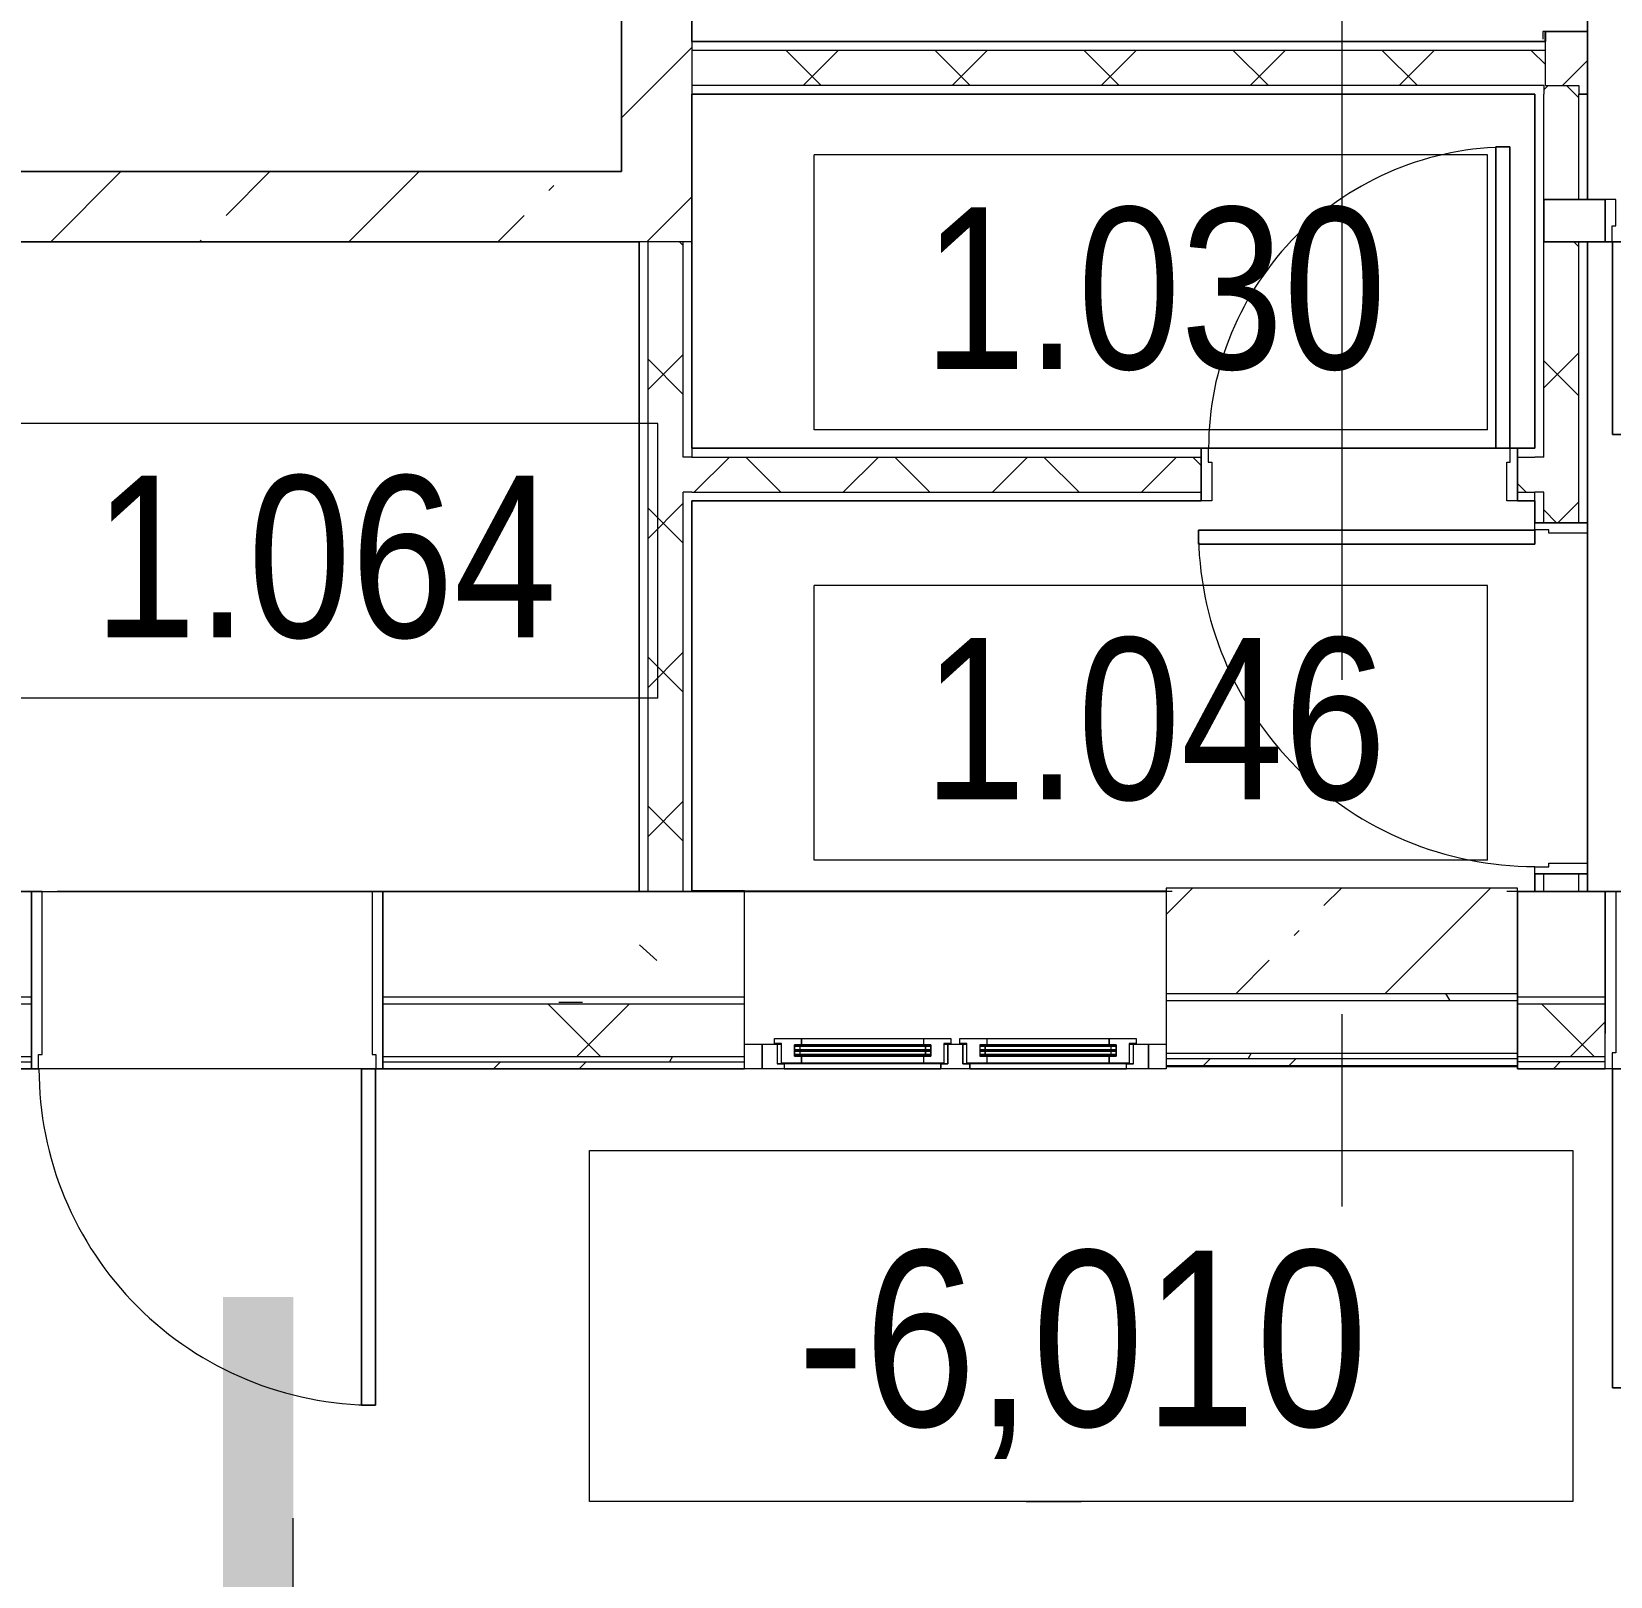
# Model space of a CAD drawing. Header units: millimetres. Extents: x 46431 to 216095, y -43515 to 31605.
# Drawn here: x 106602 to 111097, y -33334 to -28934 of the extents above; entities that cross this region are included whole.
import ezdxf

# ---------------------------------------------------------------- set-up
doc = ezdxf.new("R2010")
doc.units = ezdxf.units.MM
doc.linetypes.add('Осевые', pattern=[6350, 1270, -952.5, 3175, -952.5])
for name, color, linetype, lineweight in [('Высотные отметки', 7, 'Continuous', 9), ('Двери', 7, 'Continuous', 9), ('Каркас_Импост', 7, 'Continuous', 9), ('Марки помещений', 7, 'Continuous', 9), ('Общие ребра', 7, 'Continuous', 9), ('Окна', 7, 'Continuous', 9), ('Окна-1', 7, 'Continuous', 18), ('Оси-2', 7, 'Осевые', 9), ('Остекление', 7, 'Continuous', 9), ('Панель', 7, 'Continuous', 9), ('Перекрытия', 7, 'Continuous', 9), ('Разрезы', 7, 'Continuous', 9), ('Стены', 7, 'Continuous', 9), ('Стены-1', 7, 'Continuous', 18), ('Штриховка разреза-3', 7, 'Continuous', 9)]:
    doc.layers.add(name, color=color, linetype=linetype, lineweight=lineweight)
doc.layers.add('Окна-2', color=7, linetype='Continuous', lineweight=9, true_color=0x804000)
doc.styles.add('Arial Narrow', font='Arial Narrow.ttf', dxfattribs={"height": 500})
doc.styles.add('Arial Narrow_1', font='Arial Narrow.ttf', dxfattribs={"height": 460})
pattern_1 = [(50, (0, 0), (1457.472, -127.512), [152.4, -1676.4]), (355, (0, 0), (-281.942, 1528.454), [121.92, -1341.12]), (100.451, (121.5, -10.6), (1175.541, 1400.933), [129.52, -1424.721]), (46.184, (0, 406.4), (2168.632, -336.342), [228.6, -2514.6]), (96.636, (180.7, 378.4), (1899.22, 1979.42), [194.28, -2137.08]), (351.184, (0, 406.4), (1899.24, 1979.402), [182.88, -2011.68]), (21, (203.2, 304.8), (1212.915, -818.121), [152.4, -1676.4]), (326, (203.2, 304.8), (494.417, 1473.504), [121.92, -1341.12]), (71.451, (304.3, 236.6), (1707.337, 655.37), [129.52, -1424.721]), (37.5, (0, 0), (24.7094, 676.4402), [67.056, -1257.808, 67.056, -1294.384, -1346.2]), (37.5, (0, 0), (24.7094, 676.4402), [-2686.304, 67.056, -1279.144]), (7.5, (0, 0), (534.5577, 801.4443), [67.056, -709.168, 67.056, -1227.328, -513.08]), (7.5, (0, 0), (534.5577, 801.4443), [-2070.608, 67.056, -446.024]), (327.5, (-453.14, 0), (1084.7275, -45.8312), [67.056, -440.944, 67.056, -1517.904, -2103.12]), (327.5, (-453.14, 0), (1084.7275, -45.8312), [-2092.96, 67.056, -2036.064]), (317.5, (-656.3, 0), (1185.035, 203.4135), [67.056, -593.344, 67.056, -985.52, -1493.52]), (317.5, (-656.3, 0), (1185.035, 203.4135), [-1712.976, 67.056, -1426.464])]
pattern_2 = [(45, (0, 0), (-502.8943, 502.8943), []), (45, (0, 762), (-502.8943, 502.8943), [])]
pattern_3 = [(0, (0, 0), (812.8, 203.2), [67.056, -542.544, 67.056, -542.544, -3251.2]), (0, (0, 0), (812.8, 203.2), [-1219.2, 67.056, -1152.144, 67.056, -542.544, -1422.4]), (0, (0, 0), (812.8, 203.2), [-3048, 67.056, -339.344, 67.056, -948.944]), (120, (304.8, 101.6), (-582.37636, 602.30545), [67.056, -542.544, 67.056, -542.544, -3251.2]), (120, (304.8, 101.6), (-582.37636, 602.30545), [-1219.2, 67.056, -1152.144, 67.056, -542.544, -1422.4]), (120, (304.8, 101.6), (-582.37636, 602.30545), [-3048, 67.056, -339.344, 67.056, -948.944]), (240, (406.4, 508), (-230.42364, -805.50545), [67.056, -542.544, 67.056, -542.544, -3251.2]), (240, (406.4, 508), (-230.42364, -805.50545), [-1219.2, 67.056, -1152.144, 67.056, -542.544, -1422.4]), (240, (406.4, 508), (-230.42364, -805.50545), [-3048, 67.056, -339.344, 67.056, -948.944])]
pattern_4 = [(45, (0, 0), (-707.107, 707.107), []), (135, (0, 0), (-707.107, -707.107), [])]
pattern_5 = [(45, (0, 0), (-424.264, 424.264), [600, -100, 20, -100]), (45, (0, 424), (-424.264, 424.264), [])]
pattern_6 = [(45, (0, 0), (-212.132, 212.132), []), (135, (0, 0), (-212.132, -212.132), [])]

# ---------------------------------------------------------------- blocks, each defined once
blk = doc.blocks.new('Дверь - Полуторная_001 - ДВ20_21-15-7172222-План 1-го этажа на отм_ -6_000')
at = {"layer": 'Двери'}
for p, q in [((-684, 969), (-729, 969)), ((-729, 969), (-729, 60)), ((-684, 60), (-684, 969)), ((684, 60), (684, 609)), ((684, 609), (729, 609)), ((729, 609), (729, 60)), ((-729, 60), (-684, 60)), ((729, 60), (684, 60))]:
    blk.add_line(p, q, dxfattribs=at)
for centre, radius, start, end in [((-729, 60), 909, 360, 90), ((729, 60), 549, 90, 180)]:
    blk.add_arc(centre, radius, start, end, dxfattribs=at)
at = {"layer": 'Каркас_Импост'}
for p, q in [((-730, 60), (-750, 60)), ((-750, 60), (-750, -60)), ((-730, 15), (-730, 60)), ((750, 60), (730, 60)), ((730, 60), (730, 15)), ((750, -60), (750, 60)), ((-720, 15), (-730, 15)), ((-720, -60), (-720, 15)), ((730, 15), (720, 15)), ((720, 15), (720, -60)), ((-750, -60), (-720, -60)), ((720, -60), (750, -60))]:
    blk.add_line(p, q, dxfattribs=at)
at = {"layer": 'Панель'}
for p, q in [((-729, 969), (-684, 969)), ((-729, 60), (-729, 969)), ((-684, 969), (-684, 60)), ((684, 609), (684, 60)), ((729, 609), (684, 609)), ((729, 60), (729, 609)), ((-684, 60), (-729, 60)), ((684, 60), (729, 60))]:
    blk.add_line(p, q, dxfattribs=at)
blk = doc.blocks.new('Дверь - Однопольная_наруж__стемалит - ДН7_21х10-8082679-План 1-го этажа на отм_ -6_000')
at = {"layer": 'Двери'}
for p, q in [((-439, 1210.5), (-479, 1210.5)), ((-479, 1210.5), (-479, 252.5)), ((-439, 252.5), (-439, 1210.5)), ((-479, 252.5), (-439, 252.5))]:
    blk.add_line(p, q, dxfattribs=at)
blk.add_arc((-479, 252.5), 958, 360, 90, dxfattribs=at)
at = {"layer": 'Каркас_Импост'}
for p, q in [((-480, 252.5), (-500, 252.5)), ((-500, 252.5), (-500, -252.5)), ((-480, 212.5), (-480, 252.5)), ((500, 252.5), (480, 252.5)), ((480, 252.5), (480, 212.5)), ((500, -252.5), (500, 252.5)), ((-470, 212.5), (-480, 212.5)), ((-470, -252.5), (-470, 212.5)), ((480, 212.5), (470, 212.5)), ((470, 212.5), (470, -252.5)), ((-500, -252.5), (-470, -252.5)), ((470, -252.5), (500, -252.5))]:
    blk.add_line(p, q, dxfattribs=at)
at = {"layer": 'Панель'}
for p, q in [((-479, 1210.5), (-439, 1210.5)), ((-479, 252.5), (-479, 1210.5)), ((-439, 1210.5), (-439, 252.5)), ((-439, 252.5), (-479, 252.5))]:
    blk.add_line(p, q, dxfattribs=at)
blk = doc.blocks.new('Окно 2-Распашное - Один переплет с многокамерным стеклопакетом - 30674-99 - ОК-1 1200-1800-8276976-План 1-го этажа на отм_ -6_000')
at = {"layer": 'Каркас_Импост'}
for p, q in [((-515, -166.5), (-438, -166.5)), ((-515, -180.5), (-515, -166.5)), ((-438, -166.5), (-438, -184.5)), ((-438, -184.5), (-438, -166.5)), ((-438, -166.5), (-90, -166.5)), ((-90, -166.5), (-13, -166.5)), ((-90, -184.5), (-90, -166.5)), ((-90, -184.5), (-90, -166.5)), ((-13, -166.5), (-13, -180.5)), ((13, -166.5), (90, -166.5)), ((13, -180.5), (13, -166.5)), ((90, -166.5), (90, -184.5)), ((90, -166.5), (90, -184.5)), ((90, -166.5), (438, -166.5)), ((438, -166.5), (515, -166.5)), ((438, -184.5), (438, -166.5)), ((438, -166.5), (438, -184.5)), ((515, -166.5), (515, -180.5)), ((-550, -182.5), (-507, -182.5)), ((-550, -252.5), (-550, -182.5)), ((-495, -180.5), (-515, -180.5)), ((-507, -182.5), (-507, -238.5)), ((-495, -182.5), (-507, -182.5)), ((-507, -182.5), (-507, -238.5)), ((-495, -236.5), (-495, -180.5)), ((-438, -184.5), (-458, -184.5)), ((-458, -184.5), (-458, -216.5)), ((-458, -216.5), (-458, -184.5)), ((-458, -184.5), (-70, -184.5)), ((-458, -216.5), (-438, -216.5)), ((-70, -216.5), (-458, -216.5)), ((-90, -184.5), (-438, -184.5)), ((-438, -216.5), (-438, -236.5)), ((-438, -216.5), (-90, -216.5)), ((-438, -236.5), (-438, -216.5)), ((-70, -184.5), (-90, -184.5)), ((-90, -216.5), (-70, -216.5)), ((-90, -236.5), (-90, -216.5)), ((-90, -236.5), (-90, -216.5)), ((-70, -216.5), (-70, -184.5)), ((-70, -216.5), (-70, -184.5)), ((-33, -180.5), (-33, -236.5)), ((-13, -180.5), (-33, -180.5)), ((-21, -182.5), (-33, -182.5)), ((-21, -182.5), (21, -182.5)), ((-21, -238.5), (-21, -182.5)), ((-21, -182.5), (-21, -238.5)), ((33, -180.5), (13, -180.5)), ((21, -182.5), (21, -238.5)), ((33, -182.5), (21, -182.5)), ((21, -238.5), (21, -182.5)), ((33, -236.5), (33, -180.5)), ((70, -184.5), (70, -216.5)), ((90, -184.5), (70, -184.5)), ((70, -184.5), (70, -216.5)), ((70, -184.5), (458, -184.5)), ((70, -216.5), (90, -216.5)), ((458, -216.5), (70, -216.5)), ((438, -184.5), (90, -184.5)), ((90, -216.5), (90, -236.5)), ((90, -216.5), (90, -236.5)), ((90, -216.5), (438, -216.5)), ((458, -184.5), (438, -184.5)), ((438, -216.5), (458, -216.5)), ((438, -236.5), (438, -216.5)), ((438, -216.5), (438, -236.5)), ((458, -216.5), (458, -184.5)), ((458, -184.5), (458, -216.5)), ((495, -180.5), (495, -236.5)), ((515, -180.5), (495, -180.5)), ((507, -182.5), (495, -182.5)), ((507, -182.5), (550, -182.5)), ((507, -238.5), (507, -182.5)), ((507, -238.5), (507, -182.5)), ((550, -182.5), (550, -252.5)), ((-487, -252.5), (-550, -252.5)), ((-507, -238.5), (-487, -238.5)), ((-21, -238.5), (-507, -238.5)), ((-438, -236.5), (-495, -236.5)), ((-487, -238.5), (-487, -252.5)), ((-41, -238.5), (-487, -238.5)), ((-487, -238.5), (-487, -252.5)), ((-487, -252.5), (-41, -252.5)), ((-90, -236.5), (-438, -236.5)), ((-33, -236.5), (-90, -236.5)), ((-41, -238.5), (-21, -238.5)), ((-41, -252.5), (-41, -238.5)), ((-41, -238.5), (-41, -252.5)), ((41, -252.5), (-41, -252.5)), ((21, -238.5), (41, -238.5)), ((507, -238.5), (21, -238.5)), ((90, -236.5), (33, -236.5)), ((41, -238.5), (41, -252.5)), ((487, -238.5), (41, -238.5)), ((41, -252.5), (41, -238.5)), ((41, -252.5), (487, -252.5)), ((438, -236.5), (90, -236.5)), ((495, -236.5), (438, -236.5)), ((487, -238.5), (507, -238.5)), ((487, -252.5), (487, -238.5)), ((487, -252.5), (487, -238.5)), ((550, -252.5), (487, -252.5))]:
    blk.add_line(p, q, dxfattribs=at)
at = {"layer": 'Окна'}
for p, q in [((-443, -188.5), (-443, -198.5)), ((-443, -188.5), (-85, -188.5)), ((-85, -198.5), (-443, -198.5)), ((-443, -202.5), (-443, -212.5)), ((-443, -202.5), (-85, -202.5)), ((-85, -212.5), (-443, -212.5)), ((-85, -188.5), (-85, -198.5)), ((-85, -202.5), (-85, -212.5)), ((443, -188.5), (85, -188.5)), ((85, -188.5), (85, -198.5)), ((85, -198.5), (443, -198.5)), ((443, -202.5), (85, -202.5)), ((85, -202.5), (85, -212.5)), ((85, -212.5), (443, -212.5)), ((443, -188.5), (443, -198.5)), ((443, -202.5), (443, -212.5)), ((-437.6, -252.5), (-487, -252.5)), ((-487, -252.5), (-474.6, -252.5)), ((-53.3, -252.5), (-41, -252.5)), ((53.3, -252.5), (41, -252.5)), ((438.2, -252.5), (487, -252.5)), ((487, -252.5), (474.8, -252.5))]:
    blk.add_line(p, q, dxfattribs=at)
at = {"layer": 'Окна-1'}
for p, q in [((-458, -188.5), (-443, -188.5)), ((-458, -198.5), (-458, -188.5)), ((-443, -198.5), (-458, -198.5)), ((-458, -202.5), (-443, -202.5)), ((-458, -212.5), (-458, -202.5)), ((-443, -212.5), (-458, -212.5)), ((-443, -188.5), (-443, -198.5)), ((-443, -202.5), (-443, -212.5)), ((-85, -188.5), (-70, -188.5)), ((-85, -198.5), (-85, -188.5)), ((-70, -198.5), (-85, -198.5)), ((-85, -202.5), (-70, -202.5)), ((-85, -212.5), (-85, -202.5)), ((-70, -212.5), (-85, -212.5)), ((-70, -188.5), (-70, -198.5)), ((-70, -202.5), (-70, -212.5)), ((70, -188.5), (70, -198.5)), ((85, -188.5), (70, -188.5)), ((70, -198.5), (85, -198.5)), ((70, -202.5), (70, -212.5)), ((85, -202.5), (70, -202.5)), ((70, -212.5), (85, -212.5)), ((85, -198.5), (85, -188.5)), ((85, -212.5), (85, -202.5)), ((458, -188.5), (443, -188.5)), ((443, -188.5), (443, -198.5)), ((443, -198.5), (458, -198.5)), ((458, -202.5), (443, -202.5)), ((443, -202.5), (443, -212.5)), ((443, -212.5), (458, -212.5)), ((458, -198.5), (458, -188.5)), ((458, -212.5), (458, -202.5))]:
    blk.add_line(p, q, dxfattribs=at)
at = {"layer": 'Окна-2'}
for p, q in [((-600, -182.5), (-550, -182.5)), ((-600, -252.5), (-600, -182.5)), ((-550, -182.5), (-550, -252.5)), ((-550, -182.5), (-550, -252.5)), ((-550, -182.5), (-495, -182.5)), ((-33, -182.5), (33, -182.5)), ((495, -182.5), (550, -182.5)), ((550, -182.5), (600, -182.5)), ((550, -252.5), (550, -182.5)), ((550, -182.5), (550, -252.5)), ((600, -182.5), (600, -252.5)), ((-550, -252.5), (-600, -252.5)), ((550, -252.5), (-550, -252.5)), ((600, -252.5), (550, -252.5))]:
    blk.add_line(p, q, dxfattribs=at)
at = {"layer": 'Остекление'}
for p, q in [((-458, -184.5), (-70, -184.5)), ((-458, -188.5), (-458, -184.5)), ((-70, -188.5), (-458, -188.5)), ((-458, -198.5), (-70, -198.5)), ((-458, -202.5), (-458, -198.5)), ((-70, -202.5), (-458, -202.5)), ((-458, -212.5), (-70, -212.5)), ((-458, -216.5), (-458, -212.5)), ((-70, -216.5), (-458, -216.5)), ((-70, -184.5), (-70, -188.5)), ((-70, -198.5), (-70, -202.5)), ((-70, -212.5), (-70, -216.5)), ((458, -184.5), (70, -184.5)), ((70, -184.5), (70, -188.5)), ((70, -188.5), (458, -188.5)), ((458, -198.5), (70, -198.5)), ((70, -198.5), (70, -202.5)), ((70, -202.5), (458, -202.5)), ((458, -212.5), (70, -212.5)), ((70, -212.5), (70, -216.5)), ((70, -216.5), (458, -216.5)), ((458, -188.5), (458, -184.5)), ((458, -202.5), (458, -198.5)), ((458, -216.5), (458, -212.5))]:
    blk.add_line(p, q, dxfattribs=at)
blk = doc.blocks.new('Дверь - Полуторная_наруж__остекленная - ДН5__21-15-8101373-План 1-го этажа на отм_ -6_000')
at = {"layer": 'Двери'}
for p, q in [((-729, -252.5), (-684, -252.5)), ((-729, -1161.5), (-729, -252.5)), ((-684, -252.5), (-684, -1161.5)), ((729, -252.5), (684, -252.5)), ((684, -252.5), (684, -801.5)), ((729, -801.5), (729, -252.5)), ((684, -801.5), (729, -801.5)), ((-684, -1161.5), (-729, -1161.5))]:
    blk.add_line(p, q, dxfattribs=at)
for centre, radius, start, end in [((-729, -252.5), 909, 270, 0), ((729, -252.5), 549, 180, 270)]:
    blk.add_arc(centre, radius, start, end, dxfattribs=at)
at = {"layer": 'Каркас_Импост'}
for p, q in [((-750, 252.5), (-720, 252.5)), ((-750, -252.5), (-750, 252.5)), ((-720, 252.5), (-720, -207.5)), ((720, 252.5), (750, 252.5)), ((720, -207.5), (720, 252.5)), ((750, 252.5), (750, -252.5)), ((-730, -207.5), (-730, -252.5)), ((-720, -207.5), (-730, -207.5)), ((730, -207.5), (720, -207.5)), ((730, -252.5), (730, -207.5)), ((-730, -252.5), (-750, -252.5)), ((750, -252.5), (730, -252.5))]:
    blk.add_line(p, q, dxfattribs=at)
at = {"layer": 'Панель'}
for p, q in [((-684, -252.5), (-729, -252.5)), ((-729, -252.5), (-729, -1161.5)), ((-684, -1161.5), (-684, -252.5)), ((684, -252.5), (729, -252.5)), ((684, -801.5), (684, -252.5)), ((729, -252.5), (729, -801.5)), ((729, -801.5), (684, -801.5)), ((-729, -1161.5), (-684, -1161.5))]:
    blk.add_line(p, q, dxfattribs=at)
blk = doc.blocks.new('Дверь - Однопольная - ДВ2_21х10-6503764-План 1-го этажа на отм_ -6_000')
at = {"layer": 'Двери'}
for p, q in [((-479, -75), (-439, -75)), ((-479, -1033), (-479, -75)), ((-439, -75), (-439, -1033)), ((-439, -1033), (-479, -1033))]:
    blk.add_line(p, q, dxfattribs=at)
blk.add_arc((-479, -75), 958, 270, 0, dxfattribs=at)
at = {"layer": 'Каркас_Импост'}
for p, q in [((-500, 75), (-470, 75)), ((-500, -75), (-500, 75)), ((-470, 75), (-470, -35)), ((470, 75), (500, 75)), ((470, -35), (470, 75)), ((500, 75), (500, -75)), ((-480, -35), (-480, -75)), ((-470, -35), (-480, -35)), ((480, -35), (470, -35)), ((480, -75), (480, -35)), ((-480, -75), (-500, -75)), ((500, -75), (480, -75))]:
    blk.add_line(p, q, dxfattribs=at)
at = {"layer": 'Панель'}
for p, q in [((-439, -75), (-479, -75)), ((-479, -75), (-479, -1033)), ((-439, -1033), (-439, -75)), ((-479, -1033), (-439, -1033))]:
    blk.add_line(p, q, dxfattribs=at)
blk = doc.blocks.new('Дверь - Однопольная - ДВ2__21х9-6240661-План 1-го этажа на отм_ -6_000')
at = {"layer": 'Двери'}
for p, q in [((-429, -75), (-389, -75)), ((-429, -933), (-429, -75)), ((-389, -75), (-389, -933)), ((-389, -933), (-429, -933))]:
    blk.add_line(p, q, dxfattribs=at)
blk.add_arc((-429, -75), 858, 270, 0, dxfattribs=at)
at = {"layer": 'Каркас_Импост'}
for p, q in [((-450, 75), (-420, 75)), ((-450, -75), (-450, 75)), ((-420, 75), (-420, -35)), ((420, 75), (450, 75)), ((420, -35), (420, 75)), ((450, 75), (450, -75)), ((-430, -35), (-430, -75)), ((-420, -35), (-430, -35)), ((430, -35), (420, -35)), ((430, -75), (430, -35)), ((-430, -75), (-450, -75)), ((450, -75), (430, -75))]:
    blk.add_line(p, q, dxfattribs=at)
at = {"layer": 'Панель'}
for p, q in [((-389, -75), (-429, -75)), ((-429, -75), (-429, -933)), ((-389, -933), (-389, -75)), ((-429, -933), (-389, -933))]:
    blk.add_line(p, q, dxfattribs=at)
blk = doc.blocks.new('Марка помещения_Р - Марка помещения-4575829-План 1-го этажа на отм_ -6_000')
at = {"layer": 'Марки помещений'}
for p, q in [((-4.79375, -1.95625), (-4.79375, 1.95625)), ((4.79375, 1.95625), (-4.79375, 1.95625)), ((4.79375, -1.95625), (4.79375, 1.95625)), ((4.79375, -1.95625), (-4.79375, -1.95625))]:
    blk.add_line(p, q, dxfattribs=at)
blk = doc.blocks.new('Разрез - Номер сзади-234830-План 1-го этажа на отм_ -6_000')
at = {"layer": 'Разрезы'}
for points in [[(0, 0), (0, 1), (9.004, 1), (9.004, 0)], [(2.471, -3), (3, 0), (3.529, -3)]]:
    blk.add_hatch(color=256, dxfattribs=at).paths.add_polyline_path(points, flags=0)
blk.add_line((3, -3), (3, -8), dxfattribs=at)
blk = doc.blocks.new('Высотные отметки - Высотная отметка - Рамка_14мм длина-4459141-План 1-го этажа на отм_ -6_000')
at = {"layer": 'Высотные отметки'}
for p, q in [((7, 5), (-7, 5)), ((-7, 5), (-7, 0)), ((7, 0), (7, 5)), ((-7, 0), (7, 0))]:
    blk.add_line(p, q, dxfattribs=at)

msp = doc.modelspace()

# ---------------------------------------------------------------- hatches: boundary and pattern name
at = {"layer": 'Штриховка разреза-3'}
h = msp.add_hatch(dxfattribs=at)
h.set_pattern_fill('FP_4', color=256, style=0, pattern_type=2)
h.set_pattern_definition(pattern_5)
h.paths.add_polyline_path([(108281.6, -29332.9), (108481.6, -29332.9), (108481.6, -22832.9), (108281.6, -22832.9), (108281.6, -29228.7)], flags=0)
h = msp.add_hatch(dxfattribs=at)
h.set_pattern_fill('FP_3', color=256, style=0, pattern_type=2)
h.set_pattern_definition(pattern_2)
h.paths.add_polyline_path([(111006.6, -29112.9), (111031.6, -29112.9), (111031.6, -28934.2), (110911.6, -28934.2), (110911.6, -29087.9), (111006.6, -29087.9)], flags=0)
h.paths.add_polyline_path([(111031.6, -27934.2), (111031.6, -24912.9), (110911.6, -24912.9), (110911.6, -27934.2)], flags=0)
h = msp.add_hatch(dxfattribs=at)
h.set_pattern_fill('FP_1', color=256, style=0, pattern_type=2)
h.set_pattern_definition(pattern_6)
h.paths.add_polyline_path([(110911.6, -29087.9), (110911.6, -28987.9), (108481.6, -28987.9), (108481.6, -29087.9), (110906.6, -29087.9)], flags=0)
h = msp.add_hatch(dxfattribs=at)
h.set_pattern_fill('FP_1', color=256, style=0, pattern_type=2)
h.set_pattern_definition(pattern_6)
h.paths.add_polyline_path([(111006.6, -31382.8), (111006.6, -31332.9), (110906.6, -31332.9), (110906.6, -31382.8)], flags=0)
h.paths.add_polyline_path([(111006.6, -30332.9), (111006.6, -29532.9), (110906.6, -29532.9), (110906.6, -30332.9)], flags=0)
h.paths.add_polyline_path([(111006.6, -29412.9), (111006.6, -29087.9), (110906.6, -29087.9), (110906.6, -29412.9)], flags=0)
h = msp.add_hatch(dxfattribs=at)
h.set_pattern_fill('FP_4', color=256, style=0, pattern_type=2)
h.set_pattern_definition(pattern_5)
h.paths.add_polyline_path([(108456.6, -29532.9), (108481.6, -29532.9), (108481.6, -29332.9), (106326.6, -29332.9), (106326.6, -29532.9), (108356.6, -29532.9)], flags=0)
h = msp.add_hatch(dxfattribs=at)
h.set_pattern_fill('FP_3', color=256, style=0, pattern_type=2)
h.set_pattern_definition(pattern_2)
h.paths.add_polyline_path([(112581.6, -29532.9), (112631.6, -29532.9), (112631.6, -29412.9), (112581.6, -29412.9)], flags=0)
h.paths.add_polyline_path([(111081.6, -29532.9), (111081.6, -29412.9), (110906.6, -29412.9), (110906.6, -29532.9), (111033.6, -29532.9)], flags=0)
h = msp.add_hatch(dxfattribs=at)
h.set_pattern_fill('FP_1', color=256, style=0, pattern_type=2)
h.set_pattern_definition(pattern_6)
h.paths.add_polyline_path([(108456.6, -31382.9), (108456.6, -29532.9), (108356.6, -29532.9), (108356.6, -31382.9)], flags=0)
h = msp.add_hatch(dxfattribs=at)
h.set_pattern_fill('FP_1', color=256, style=0, pattern_type=2)
h.set_pattern_definition(pattern_6)
h.paths.add_polyline_path([(109931.6, -30245.9), (109931.6, -30145.9), (108456.6, -30145.9), (108456.6, -30245.9), (108994.2, -30245.9)], flags=0)
h.paths.add_polyline_path([(110906.6, -30245.9), (110906.6, -30145.9), (110831.6, -30145.9), (110831.6, -30245.9), (110881.6, -30245.9)], flags=0)
h = msp.add_hatch(dxfattribs=at)
h.set_pattern_fill('FP_4', color=256, style=0, pattern_type=2)
h.set_pattern_definition(pattern_5)
h.paths.add_polyline_path([(109831.6, -31673.4), (110831.6, -31673.4), (110831.6, -31373.4), (109831.6, -31373.4)], flags=0)
h = msp.add_hatch(dxfattribs=at)
h.set_pattern_fill('FP_7', color=256, style=0, pattern_type=2)
h.set_pattern_definition(pattern_1)
h.paths.add_polyline_path([(104481.6, -31682.9), (104501.6, -31682.2), (104501.6, -31382.9), (104481.6, -31382.9), (104481.6, -31682.2)], flags=0)
h.paths.add_polyline_path([(106601.6, -31682.9), (106601.6, -31382.9), (106301.6, -31382.9), (106301.6, -31682.9)], flags=0)
h.paths.add_polyline_path([(107601.6, -31682.9), (108631.6, -31682.2), (108631.6, -31382.9), (107601.6, -31382.9), (107601.6, -31682.2)], flags=0)
h = msp.add_hatch(dxfattribs=at)
h.set_pattern_fill('FP_7', color=256, style=0, pattern_type=2)
h.set_pattern_definition(pattern_1)
h.paths.add_polyline_path([(110831.6, -31682.8), (111081.6, -31682.2), (111081.6, -31382.8), (110831.6, -31382.8), (110831.6, -31682.2)], flags=0)
h.paths.add_polyline_path([(112581.6, -31682.8), (115431.6, -31682.2), (115431.6, -31382.8), (112581.6, -31382.8), (112581.6, -31682.2)], flags=0)
h = msp.add_hatch(dxfattribs=at)
h.set_pattern_fill('FP_5', color=256, style=0, pattern_type=2)
h.set_pattern_definition(pattern_3)
h.paths.add_polyline_path([(108570.4, -31702.9), (108631.6, -31702.9), (108631.6, -31682.9), (107601.6, -31682.9), (107601.6, -31702.9), (108146.6, -31702.9)], flags=0)
h.paths.add_polyline_path([(104501.6, -31702.9), (104501.6, -31682.9), (104481.6, -31682.9), (104481.6, -31702.9)], flags=0)
h.paths.add_polyline_path([(106301.6, -31702.9), (106601.6, -31702.9), (106601.6, -31682.9), (106301.6, -31682.9)], flags=0)
h = msp.add_hatch(dxfattribs=at)
h.set_pattern_fill('FP_5', color=256, style=0, pattern_type=2)
h.set_pattern_definition(pattern_3)
h.paths.add_polyline_path([(110831.6, -31693.4), (110831.6, -31673.4), (109831.6, -31673.4), (109831.6, -31693.4), (110689.4, -31693.4)], flags=0)
h = msp.add_hatch(dxfattribs=at)
h.set_pattern_fill('FP_5', color=256, style=0, pattern_type=2)
h.set_pattern_definition(pattern_3)
h.paths.add_polyline_path([(110831.6, -31702.8), (111081.6, -31702.8), (111081.6, -31682.8), (110831.6, -31682.8)], flags=0)
h.paths.add_polyline_path([(115431.6, -31702.8), (115431.6, -31682.8), (112581.6, -31682.8), (112581.6, -31702.8), (114079.8, -31702.8)], flags=0)
h = msp.add_hatch(dxfattribs=at)
h.set_pattern_fill('FP_6', color=256, style=0, pattern_type=2)
h.set_pattern_definition(pattern_4)
h.paths.add_polyline_path([(104501.6, -31852.9), (104501.6, -31702.9), (104481.6, -31702.9), (104481.6, -31852.9)], flags=0)
h.paths.add_polyline_path([(108631.6, -31852.9), (108631.6, -31702.9), (107601.6, -31702.9), (107601.6, -31852.9), (108570.4, -31852.9)], flags=0)
h.paths.add_polyline_path([(106601.6, -31852.9), (106601.6, -31702.9), (106301.6, -31702.9), (106301.6, -31852.9)], flags=0)
h = msp.add_hatch(dxfattribs=at)
h.set_pattern_fill('FP_6', color=256, style=0, pattern_type=2)
h.set_pattern_definition(pattern_4)
h.paths.add_polyline_path([(110831.6, -31852.8), (111081.6, -31852.8), (111081.6, -31702.8), (110831.6, -31702.8)], flags=0)
h.paths.add_polyline_path([(115431.6, -31852.8), (115431.6, -31702.8), (112581.6, -31702.8), (112581.6, -31852.8), (114079.8, -31852.8)], flags=0)
h = msp.add_hatch(dxfattribs=at)
h.set_pattern_fill('FP_5', color=256, style=0, pattern_type=2)
h.set_pattern_definition(pattern_3)
h.paths.add_polyline_path([(104501.6, -31867.9), (104501.6, -31852.9), (104481.6, -31852.9), (104481.6, -31867.9)], flags=0)
h.paths.add_polyline_path([(106601.6, -31867.9), (106601.6, -31852.9), (106301.6, -31852.9), (106301.6, -31867.9)], flags=0)
h.paths.add_polyline_path([(108146.6, -31867.9), (108631.6, -31867.9), (108631.6, -31852.9), (107601.6, -31852.9), (107601.6, -31867.9)], flags=0)
h = msp.add_hatch(dxfattribs=at)
h.set_pattern_fill('FP_3', color=256, style=0, pattern_type=2)
h.set_pattern_definition(pattern_2)
h.paths.add_polyline_path([(108146.6, -31887.9), (108631.6, -31887.9), (108631.6, -31867.9), (107601.6, -31867.9), (107601.6, -31887.9)], flags=0)
h.paths.add_polyline_path([(106301.6, -31887.9), (106601.6, -31887.9), (106601.6, -31867.9), (106301.6, -31867.9)], flags=0)
h.paths.add_polyline_path([(104501.6, -31887.9), (104501.6, -31867.9), (104481.6, -31867.9), (104481.6, -31887.9)], flags=0)
h = msp.add_hatch(dxfattribs=at)
h.set_pattern_fill('FP_5', color=256, style=0, pattern_type=2)
h.set_pattern_definition(pattern_3)
h.paths.add_polyline_path([(110831.6, -31858.4), (110831.6, -31843.4), (109831.6, -31843.4), (109831.6, -31858.4), (110689.4, -31858.4)], flags=0)
h = msp.add_hatch(dxfattribs=at)
h.set_pattern_fill('FP_3', color=256, style=0, pattern_type=2)
h.set_pattern_definition(pattern_2)
h.paths.add_polyline_path([(109831.6, -31878.4), (110831.6, -31878.4), (110831.6, -31858.4), (109831.6, -31858.4)], flags=0)
h = msp.add_hatch(dxfattribs=at)
h.set_pattern_fill('FP_5', color=256, style=0, pattern_type=2)
h.set_pattern_definition(pattern_3)
h.paths.add_polyline_path([(114079.8, -31867.8), (115431.6, -31867.8), (115431.6, -31852.8), (112581.6, -31852.8), (112581.6, -31867.8)], flags=0)
h.paths.add_polyline_path([(110831.6, -31867.8), (111081.6, -31867.8), (111081.6, -31852.8), (110831.6, -31852.8)], flags=0)
h = msp.add_hatch(dxfattribs=at)
h.set_pattern_fill('FP_3', color=256, style=0, pattern_type=2)
h.set_pattern_definition(pattern_2)
h.paths.add_polyline_path([(112581.6, -31887.8), (115431.6, -31887.8), (115431.6, -31867.8), (112581.6, -31867.8)], flags=0)
h.paths.add_polyline_path([(111081.6, -31887.8), (111081.6, -31867.8), (110831.6, -31867.8), (110831.6, -31887.8)], flags=0)

# ---------------------------------------------------------------- linework, layer by layer
at = {"layer": 'Высотные отметки'}
for q in [(109590, -33120.4), (109433.5, -33120.4)]:
    msp.add_line((109433.5, -33120.4), q, dxfattribs=at)
at = {"layer": 'Общие ребра'}
for p, q in [((110909.6, -28934.2), (110909.6, -28960.9)), ((110911.6, -28934.2), (110911.6, -28962.9)), ((110911.6, -28960.9), (110911.6, -28934.2)), ((111031.6, -29030.9), (111031.6, -28934.2)), ((108481.6, -28962.9), (108481.6, -28987.9)), ((110911.6, -28987.9), (108481.6, -28987.9)), ((108481.6, -28987.9), (108481.6, -29087.9)), ((110909.6, -28960.9), (110909.6, -28962.9)), ((110911.6, -28987.9), (110911.6, -28962.9)), ((110911.6, -29087.9), (110911.6, -28987.9)), ((110906.6, -29087.9), (108481.6, -29087.9)), ((108481.6, -29087.9), (108481.6, -29112.9)), ((110906.6, -29087.9), (110906.6, -29112.9)), ((110906.6, -29412.9), (110906.6, -29112.9)), ((110911.6, -29087.9), (111006.6, -29087.9)), ((111006.6, -29087.9), (111006.6, -29112.9)), ((111006.6, -29112.9), (111031.6, -29112.9)), ((111031.6, -29112.9), (111006.6, -29112.9)), ((111006.6, -29412.9), (111006.6, -29112.9)), ((111006.6, -29412.9), (110906.6, -29412.9)), ((110906.6, -29412.9), (110906.6, -29532.9)), ((110906.6, -29532.9), (110906.6, -29412.9)), ((110906.6, -29412.9), (111006.6, -29412.9)), ((111031.6, -29412.9), (111006.6, -29412.9)), ((111006.6, -29412.9), (111031.6, -29412.9)), ((111081.6, -29412.9), (111033.6, -29412.9)), ((108356.6, -29532.9), (108331.6, -29532.9)), ((108356.6, -31382.9), (108356.6, -29532.9)), ((108456.6, -29532.9), (108356.6, -29532.9)), ((108481.6, -29532.9), (108456.6, -29532.9)), ((108456.6, -30145.9), (108456.6, -29532.9)), ((110906.6, -29532.9), (111006.6, -29532.9)), ((110906.6, -30145.9), (110906.6, -29532.9)), ((111006.6, -29532.9), (110906.6, -29532.9)), ((111006.6, -29532.9), (111031.6, -29532.9)), ((111031.6, -29532.9), (111006.6, -29532.9)), ((111006.6, -30332.9), (111006.6, -29532.9)), ((111031.6, -30332.9), (111031.6, -29532.9)), ((111033.6, -29532.9), (111081.6, -29532.9)), ((108481.6, -30145.9), (108456.6, -30145.9)), ((108481.6, -30120.9), (108481.6, -30145.9)), ((108481.6, -30145.9), (109931.6, -30145.9)), ((109931.6, -30120.9), (108483.6, -30120.9)), ((110881.6, -30120.9), (110831.6, -30120.9)), ((110831.6, -30145.9), (110881.6, -30145.9)), ((110906.6, -30145.9), (110881.6, -30145.9)), ((108456.6, -31382.9), (108456.6, -30245.9)), ((108481.6, -30245.9), (108456.6, -30245.9)), ((108481.6, -30245.9), (109931.6, -30245.9)), ((110831.6, -30245.9), (110881.6, -30245.9)), ((110881.6, -30270.9), (110881.6, -30245.9)), ((110906.6, -30245.9), (110881.6, -30245.9)), ((110906.6, -30332.9), (110906.6, -30245.9)), ((108483.6, -30270.9), (109931.6, -30270.9)), ((110831.6, -30270.9), (110879.6, -30270.9)), ((110881.6, -30270.9), (110881.6, -30332.9)), ((110881.6, -31332.9), (110881.6, -31380.9)), ((110906.6, -31382.8), (110906.6, -31332.9)), ((111006.6, -31382.8), (111006.6, -31332.9)), ((111031.6, -31382.8), (111031.6, -31332.9)), ((106601.6, -31382.9), (106451.6, -31382.9)), ((108331.6, -31382.9), (107601.6, -31382.9)), ((108331.6, -31382.9), (108356.6, -31382.9)), ((108356.6, -31382.9), (108456.6, -31382.9)), ((108456.6, -31382.9), (108481.6, -31382.9)), ((108631.6, -31382.9), (108483.6, -31382.9)), ((108483.6, -31382.9), (108631.6, -31382.9)), ((110881.6, -31382.8), (110906.6, -31382.8)), ((110906.6, -31382.8), (111006.6, -31382.8)), ((111006.6, -31382.8), (111031.6, -31382.8)), ((111081.6, -31382.8), (111033.6, -31382.8)), ((106301.6, -31682.9), (106601.6, -31682.9)), ((107601.6, -31682.9), (108631.6, -31682.9)), ((109831.6, -31673.4), (110831.6, -31673.4)), ((110831.6, -31682.8), (111081.6, -31682.8)), ((106301.6, -31702.9), (106601.6, -31702.9)), ((107601.6, -31702.9), (108631.6, -31702.9)), ((109831.6, -31693.4), (110831.6, -31693.4)), ((110831.6, -31702.8), (111081.6, -31702.8)), ((106301.6, -31852.9), (106601.6, -31852.9)), ((106301.6, -31867.9), (106601.6, -31867.9)), ((107601.6, -31852.9), (108631.6, -31852.9)), ((107601.6, -31867.9), (108631.6, -31867.9)), ((109831.6, -31843.4), (110831.6, -31843.4)), ((109831.6, -31858.4), (110831.6, -31858.4)), ((110831.6, -31852.8), (111081.6, -31852.8)), ((110831.6, -31867.8), (111081.6, -31867.8))]:
    msp.add_line(p, q, dxfattribs=at)
at = {"layer": 'Оси-2'}
for p, q in [((110331.6, 25417.1), (110331.6, -41733.9)), ((150171.6, -31382.9), (50565.6, -31382.9))]:
    msp.add_line(p, q, dxfattribs=at)
at = {"layer": 'Перекрытия'}
for p, q in [((111031.6, -22832.9), (111031.6, -29412.9)), ((108281.6, -29332.9), (108281.6, -23032.9)), ((108481.6, -25392.9), (108481.6, -28962.9)), ((111031.6, -28934.2), (111031.6, -27934.2)), ((110911.6, -28962.9), (110911.6, -28934.2)), ((110911.6, -28934.2), (111031.6, -28934.2)), ((108481.6, -28962.9), (110911.6, -28962.9)), ((110881.6, -29112.9), (108481.6, -29112.9)), ((108481.6, -29112.9), (108481.6, -30120.9)), ((110881.6, -30120.9), (110881.6, -29112.9)), ((106301.6, -29332.9), (108281.6, -29332.9)), ((111031.6, -29412.9), (111081.6, -29412.9)), ((111081.6, -29412.9), (111081.6, -29532.9)), ((108331.6, -29532.9), (106451.6, -29532.9)), ((108331.6, -31382.9), (108331.6, -29532.9)), ((115131.6, -29532.9), (111031.6, -29532.9)), ((111031.6, -29532.9), (111031.6, -31382.8)), ((111081.6, -29532.9), (112581.6, -29532.9)), ((108481.6, -30120.9), (110881.6, -30120.9)), ((110831.6, -30120.9), (109931.6, -30120.9)), ((109931.6, -30120.9), (109931.6, -30270.9)), ((110831.6, -30270.9), (110831.6, -30120.9)), ((109931.6, -30270.9), (108481.6, -30270.9)), ((108481.6, -30270.9), (108481.6, -31382.8)), ((110881.6, -30270.9), (110831.6, -30270.9)), ((110881.6, -30332.9), (110881.6, -30270.9)), ((111031.6, -30332.9), (110881.6, -30332.9)), ((111031.6, -31332.9), (111031.6, -30332.9)), ((110881.6, -31382.8), (110881.6, -31332.9)), ((110881.6, -31332.9), (111031.6, -31332.9)), ((106451.6, -31382.9), (108331.6, -31382.9)), ((108481.6, -31382.8), (109831.6, -31382.8)), ((110831.6, -31382.8), (110881.6, -31382.8)), ((111031.6, -31382.8), (111081.6, -31382.8)), ((111081.6, -31382.8), (111081.6, -31787.8)), ((110831.6, -31882.9), (109831.6, -31882.9))]:
    msp.add_line(p, q, dxfattribs=at)
at = {"layer": 'Разрезы'}
msp.add_line((107346.4, -34339), (107346.4, -33167.6), dxfattribs=at)
at = {"layer": 'Стены'}
for p, q in [((106301.6, -31382.9), (106601.6, -31382.9)), ((106601.6, -31382.9), (107601.6, -31382.9)), ((106601.6, -31887.9), (106601.6, -31382.9)), ((106601.6, -31887.9), (106601.6, -31382.9)), ((107601.6, -31382.9), (109591.6, -31382.9)), ((107601.6, -31887.9), (107601.6, -31382.9)), ((107601.6, -31887.9), (107601.6, -31382.9)), ((108631.6, -31380.9), (108631.6, -31382.9)), ((108631.6, -31380.9), (109831.6, -31380.9)), ((108631.6, -31887.9), (108631.6, -31382.9)), ((109831.6, -31382.9), (109831.6, -31887.9)), ((110831.6, -31382.8), (111081.6, -31382.8)), ((110831.6, -31887.8), (110831.6, -31382.8)), ((111081.6, -31382.8), (112581.6, -31382.8)), ((111081.6, -31887.8), (111081.6, -31382.8)), ((111081.6, -31887.8), (111081.6, -31382.8)), ((106601.6, -31887.9), (106301.6, -31887.9)), ((107601.6, -31887.9), (106601.6, -31887.9)), ((109591.6, -31887.9), (107601.6, -31887.9)), ((109831.6, -31887.9), (108631.6, -31887.9)), ((111081.6, -31887.8), (110831.6, -31887.8)), ((112581.6, -31887.8), (111081.6, -31887.8))]:
    msp.add_line(p, q, dxfattribs=at)
at = {"layer": 'Стены-1'}
for p, q in [((108281.6, -23032.9), (108281.6, -29332.9)), ((108481.6, -28962.9), (108481.6, -25392.9)), ((110911.6, -28934.2), (110904.6, -28934.2)), ((110904.6, -28934.2), (110904.6, -28955.9)), ((111031.6, -28934.2), (110911.6, -28934.2)), ((110911.6, -28962.9), (108481.6, -28962.9)), ((110904.6, -28962.9), (110911.6, -28962.9)), ((111031.6, -29112.9), (111031.6, -29030.9)), ((108481.6, -29332.9), (108481.6, -29112.9)), ((108481.6, -29112.9), (110881.6, -29112.9)), ((110881.6, -29112.9), (110881.6, -30120.9)), ((111031.6, -29412.9), (111031.6, -29112.9)), ((108281.6, -29332.9), (106326.6, -29332.9)), ((108481.6, -29532.9), (108481.6, -29332.9)), ((111033.6, -29412.9), (111031.6, -29412.9)), ((111081.6, -29532.9), (111081.6, -29412.9)), ((106451.6, -29532.9), (108331.6, -29532.9)), ((108331.6, -29532.9), (108331.6, -31382.9)), ((108481.6, -30120.9), (108481.6, -29532.9)), ((111031.6, -29532.9), (111033.6, -29532.9)), ((108483.6, -30120.9), (108481.6, -30120.9)), ((109931.6, -30270.9), (109931.6, -30120.9)), ((110831.6, -30120.9), (110831.6, -30270.9)), ((108481.6, -31382.9), (108481.6, -30270.9)), ((108481.6, -30270.9), (108483.6, -30270.9)), ((110879.6, -30270.9), (110881.6, -30270.9)), ((110881.6, -30332.9), (111031.6, -30332.9)), ((110831.6, -31373.4), (109831.6, -31373.4)), ((109831.6, -31373.4), (109831.6, -31878.4)), ((110831.6, -31878.4), (110831.6, -31373.4)), ((111031.6, -31332.9), (110881.6, -31332.9)), ((106601.6, -31887.9), (106601.6, -31382.9)), ((107601.6, -31382.9), (107601.6, -31887.9)), ((108483.6, -31382.9), (108481.6, -31382.9)), ((108631.6, -31380.9), (108483.6, -31380.9)), ((108631.6, -31382.9), (108631.6, -31380.9)), ((108631.6, -31887.9), (108631.6, -31382.9)), ((110881.6, -31382.8), (110831.6, -31382.8)), ((110831.6, -31382.8), (110831.6, -31887.8)), ((110881.6, -31380.9), (110881.6, -31382.8)), ((111033.6, -31382.8), (111031.6, -31382.8)), ((111081.6, -31887.8), (111081.6, -31382.8)), ((106301.6, -31887.9), (106601.6, -31887.9)), ((107601.6, -31887.9), (108631.6, -31887.9)), ((109831.6, -31878.4), (110831.6, -31878.4)), ((110831.6, -31887.8), (111081.6, -31887.8))]:
    msp.add_line(p, q, dxfattribs=at)

# ---------------------------------------------------------------- block references
at = {"layer": 'Высотные отметки', "extrusion": (0, 0, -1), "xscale": 199.9999999999999, "yscale": 199.9999999999999, "zscale": 199.9999999999999}
msp.add_blockref('Высотные отметки - Высотная отметка - Рамка_14мм длина-4459141-План 1-го этажа на отм_ -6_000', (-109590, -33120.4), dxfattribs=at)
at = {"layer": 'Двери'}
for name, p, rotation in [('Дверь - Однопольная - ДВ2__21х9-6240661-План 1-го этажа на отм_ -6_000', (110381.6, -30195.9), 180), ('Дверь - Полуторная_001 - ДВ20_21-15-7172222-План 1-го этажа на отм_ -6_000', (111831.6, -29472.9), 180), ('Дверь - Однопольная - ДВ2_21х10-6503764-План 1-го этажа на отм_ -6_000', (110956.6, -30832.9), 270), ('Дверь - Однопольная_наруж__стемалит - ДН7_21х10-8082679-План 1-го этажа на отм_ -6_000', (107101.6, -31635.4), 180)]:
    msp.add_blockref(name, p, dxfattribs=dict(at, rotation=rotation))
msp.add_blockref('Дверь - Полуторная_наруж__остекленная - ДН5__21-15-8101373-План 1-го этажа на отм_ -6_000', (111831.6, -31635.3), dxfattribs=at)
at = {"layer": 'Марки помещений', "xscale": 199.9999999999999, "yscale": 199.9999999999999, "zscale": 199.9999999999999}
for p in [(109788.1, -29676.8), (109788.1, -29676.8), (107426.1, -30441.3), (109788.1, -30902.9)]:
    msp.add_blockref('Марка помещения_Р - Марка помещения-4575829-План 1-го этажа на отм_ -6_000', p, dxfattribs=at)
at = {"layer": 'Окна'}
msp.add_blockref('Окно 2-Распашное - Один переплет с многокамерным стеклопакетом - 30674-99 - ОК-1 1200-1800-8276976-План 1-го этажа на отм_ -6_000', (109231.6, -31635.4), dxfattribs=at)
at = {"layer": 'Разрезы', "xscale": 199.9999999999999, "yscale": 199.9999999999999, "zscale": 199.9999999999999, "rotation": 90}
msp.add_blockref('Разрез - Номер сзади-234830-План 1-го этажа на отм_ -6_000', (107346.4, -34339), dxfattribs=at)

# ---------------------------------------------------------------- texts
at = {"layer": 'Марки помещений', "char_height": 460, "width": 1587.341, "attachment_point": 1, "style": 'Arial Narrow_1'}
for s, insert in [('1.030', (109140.2, -29434.9)), ('1.030', (109140.2, -29434.9)), ('1.064', (106778.2, -30199.4)), ('1.046', (109140.2, -30661))]:
    msp.add_mtext(s, dxfattribs=dict(at, insert=insert))

# ---------------------------------------------------------------- next in the draw order: texts
at = {"layer": 'Высотные отметки', "insert": (108781.5, -32406.1), "char_height": 500, "width": 1940.404, "attachment_point": 1, "line_spacing_factor": 0.974696, "style": 'Arial Narrow', "bg_fill": 3, "box_fill_scale": 1.25, "bg_fill_color": 256, "bg_fill_true_color": 13158600, "bg_fill_transparency": 0}
msp.add_mtext('-6,010', dxfattribs=at)

doc.saveas('drawing.dxf')
